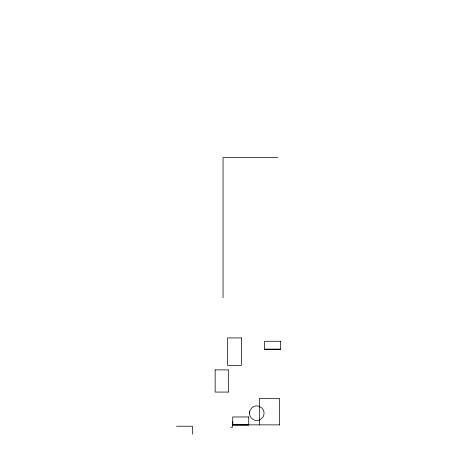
<?xml version="1.0" encoding="UTF-8"?>
<svg xmlns="http://www.w3.org/2000/svg" width="457" height="457" viewBox="0 0 457 457"><rect width="100%" height="100%" fill="white"/><g stroke="black" fill="none" stroke-linecap="round" stroke-linejoin="round"><path stroke-width="0.69" d="M228.346 392.1L228.306 369.884M232.853 421.605L232.522 427.284L230.768 427.284M215.11 369.89L228.346 369.884M277.667 157.642L223.045 157.642L223.045 297.81M264.472 349.188L280.552 349.165M228.306 392.077L215.15 392.077L215.15 369.884M279.73 424.873L232.647 424.856L248.728 424.873M176.448 426.227L192.471 426.227L192.471 434.15M279.518 424.873L279.518 398.418L259.416 398.418L259.416 424.856M249.545 412.802L249.545 413.591M249.739 411.311C248.928 414.425 250.356 417.875 253.132 419.503A7.283 7.283 0 0 0 258.656 420.229L260.416 419.503L263.078 416.835A7.283 7.283 0 0 0 261.924 408.044L258.656 406.159A7.283 7.283 0 0 0 251.624 408.044L249.739 411.311M241.462 337.929L227.546 337.929L227.546 365.389L241.462 365.389L241.462 337.929M280.552 341.265L264.529 341.265L264.529 349.285L280.552 349.285L280.552 341.265M248.728 416.955L232.699 416.955L232.699 424.97L248.728 424.97L248.728 416.955"/></g></svg>
